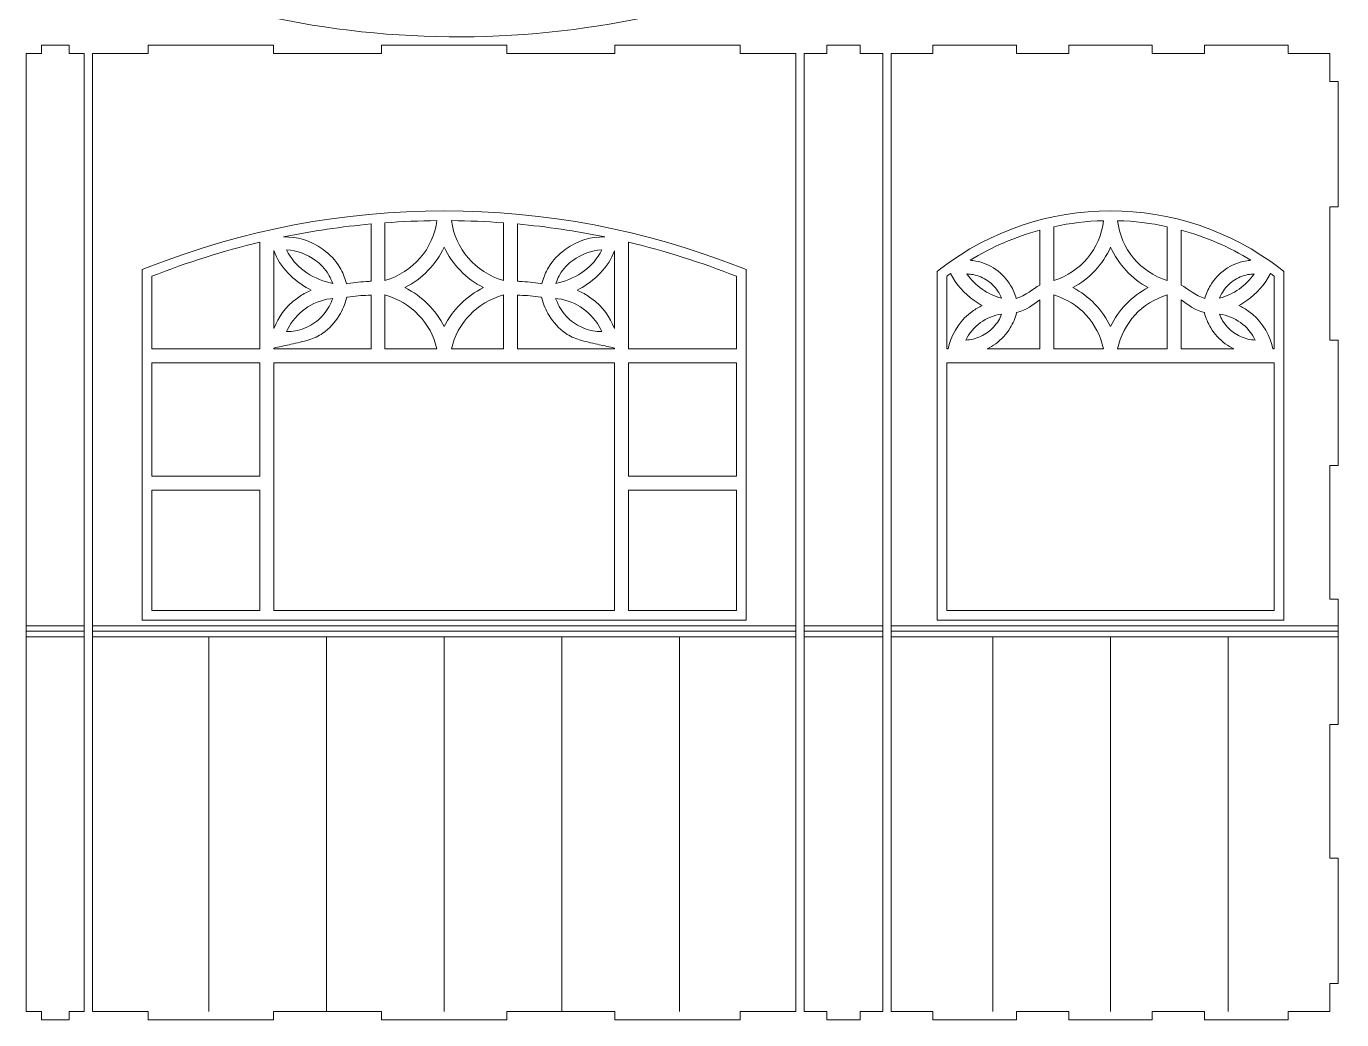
# Model space of a CAD drawing. Header units: millimetres. Extents: x -1649 to 1065, y -1734 to 2335.
# Drawn here: x -1065.1 to -592.6, y -884 to -527.3 of the extents above; entities that cross this region are included whole.
import ezdxf

# ---------------------------------------------------------------- set-up
doc = ezdxf.new("R2010")
doc.units = ezdxf.units.MM
doc.header["$MEASUREMENT"] = 0
doc.layers.add('Camada 1', color=7, linetype='Continuous')

msp = doc.modelspace()

# ---------------------------------------------------------------- linework, layer by layer
at = {"layer": 'Camada 1', "color": 250, "lineweight": 20}
for points, knots in [([(-355.1404, -241.0338), (-355.1404, -241.0338), (-615.1403, -241.0338), (-615.1403, -241.0338), (-615.1403, -241.0338), (-615.1403, -241.0338), (-635.1403, -261.0338), (-635.1403, -261.0338), (-635.1403, -261.0338), (-635.1403, -261.0338), (-785.1403, -261.0338), (-785.1403, -261.0338), (-785.1403, -261.0338), (-785.1403, -261.0338), (-785.1403, -226.0338), (-785.1403, -226.0338), (-785.1403, -226.0338), (-785.1403, -226.0338), (-805.1403, -206.0338), (-805.1403, -206.0338), (-805.1403, -206.0338), (-805.1403, -206.0338), (-1045.1402, -206.0338), (-1045.1402, -206.0338), (-1045.1402, -206.0338), (-1045.1402, -206.0338), (-1065.1402, -226.0338), (-1065.1402, -226.0338), (-1065.1402, -226.0338), (-1065.1402, -226.0338), (-1065.1402, -491.6908), (-1065.1402, -491.6908), (-1065.1402, -491.6908), (-978.7741, -538.5538), (-875.8428, -543.8264), (-785.1403, -506.0337), (-785.1403, -506.0337), (-785.1403, -506.0337), (-785.1403, -436.0337), (-785.1403, -436.0337), (-785.1403, -436.0337), (-785.1403, -436.0337), (-775.1403, -436.0337), (-775.1403, -436.0337), (-775.1403, -436.0337), (-767.9801, -455.8384), (-749.1783, -469.0337), (-728.119, -469.0337), (-728.119, -469.0337), (-728.119, -469.0337), (-697.1616, -469.0337), (-697.1616, -469.0337), (-697.1616, -469.0337), (-676.1023, -469.0337), (-657.3005, -455.8384), (-650.1403, -436.0337), (-650.1403, -436.0337), (-650.1403, -436.0337), (-635.1403, -436.0337), (-635.1403, -436.0337), (-635.1403, -436.0337), (-635.1403, -436.0337), (-635.1403, -452.0337), (-635.1403, -452.0337), (-635.1403, -452.0337), (-635.1403, -464.2559), (-623.8903, -470.7837), (-601.3903, -475.2837), (-601.3903, -475.2837), (-578.8903, -479.7837), (-546.2515, -482.0337), (-485.1404, -482.0337), (-485.1404, -482.0337), (-424.0293, -482.0337), (-391.3904, -479.7837), (-368.8904, -475.2837), (-368.8904, -475.2837), (-346.3904, -470.7837), (-335.1404, -464.2559), (-335.1404, -452.0337), (-335.1404, -452.0337), (-335.1404, -452.0337), (-335.1404, -261.0338), (-335.1404, -261.0338), (-335.1404, -261.0338), (-335.1404, -261.0338), (-355.1404, -241.0338), (-355.1404, -241.0338)], [0, 0, 0, 0, 0.04347826, 0.04347826, 0.04347826, 0.04347826, 0.08695652, 0.08695652, 0.08695652, 0.08695652, 0.13043478, 0.13043478, 0.13043478, 0.13043478, 0.17391304, 0.17391304, 0.17391304, 0.17391304, 0.2173913, 0.2173913, 0.2173913, 0.2173913, 0.26086957, 0.26086957, 0.26086957, 0.26086957, 0.30434783, 0.30434783, 0.30434783, 0.30434783, 0.34782609, 0.34782609, 0.34782609, 0.34782609, 0.39130435, 0.39130435, 0.39130435, 0.39130435, 0.43478261, 0.43478261, 0.43478261, 0.43478261, 0.47826087, 0.47826087, 0.47826087, 0.47826087, 0.52173913, 0.52173913, 0.52173913, 0.52173913, 0.56521739, 0.56521739, 0.56521739, 0.56521739, 0.60869565, 0.60869565, 0.60869565, 0.60869565, 0.65217391, 0.65217391, 0.65217391, 0.65217391, 0.69565217, 0.69565217, 0.69565217, 0.69565217, 0.73913043, 0.73913043, 0.73913043, 0.73913043, 0.7826087, 0.7826087, 0.7826087, 0.7826087, 0.82608696, 0.82608696, 0.82608696, 0.82608696, 0.86956522, 0.86956522, 0.86956522, 0.86956522, 0.91304348, 0.91304348, 0.91304348, 0.91304348, 1, 1, 1, 1]), ([(-1065.1402, -537.0318), (-1065.1402, -537.0318), (-1065.1402, -881.0318), (-1065.1402, -881.0318), (-1065.1402, -881.0318), (-1065.1402, -881.0318), (-1059.726, -881.0318), (-1059.726, -881.0318), (-1059.726, -881.0318), (-1059.726, -881.0318), (-1059.726, -884.0318), (-1059.726, -884.0318), (-1059.726, -884.0318), (-1059.726, -884.0318), (-1049.726, -884.0318), (-1049.726, -884.0318), (-1049.726, -884.0318), (-1049.726, -884.0318), (-1049.726, -881.0318), (-1049.726, -881.0318), (-1049.726, -881.0318), (-1049.726, -881.0318), (-1044.3118, -881.0318), (-1044.3118, -881.0318), (-1044.3118, -881.0318), (-1044.3118, -881.0318), (-1044.3118, -537.0318), (-1044.3118, -537.0318), (-1044.3118, -537.0318), (-1044.3118, -537.0318), (-1049.726, -537.0318), (-1049.726, -537.0318), (-1049.726, -537.0318), (-1049.726, -537.0318), (-1049.726, -534.0318), (-1049.726, -534.0318), (-1049.726, -534.0318), (-1049.726, -534.0318), (-1059.726, -534.0318), (-1059.726, -534.0318), (-1059.726, -534.0318), (-1059.726, -534.0318), (-1059.726, -537.0318), (-1059.726, -537.0318), (-1059.726, -537.0318), (-1059.726, -537.0318), (-1065.1402, -537.0318), (-1065.1402, -537.0318)], [0, 0, 0, 0, 0.07692308, 0.07692308, 0.07692308, 0.07692308, 0.15384615, 0.15384615, 0.15384615, 0.15384615, 0.23076923, 0.23076923, 0.23076923, 0.23076923, 0.30769231, 0.30769231, 0.30769231, 0.30769231, 0.38461538, 0.38461538, 0.38461538, 0.38461538, 0.46153846, 0.46153846, 0.46153846, 0.46153846, 0.53846154, 0.53846154, 0.53846154, 0.53846154, 0.61538462, 0.61538462, 0.61538462, 0.61538462, 0.69230769, 0.69230769, 0.69230769, 0.69230769, 0.76923077, 0.76923077, 0.76923077, 0.76923077, 0.84615385, 0.84615385, 0.84615385, 0.84615385, 1, 1, 1, 1]), ([(-1021.3118, -537.0318), (-1021.3118, -537.0318), (-1041.3118, -537.0318), (-1041.3118, -537.0318), (-1041.3118, -537.0318), (-1041.3118, -537.0318), (-1041.3118, -881.0315), (-1041.3118, -881.0315), (-1041.3118, -881.0315), (-1041.3118, -881.0315), (-1021.3118, -881.0315), (-1021.3118, -881.0315), (-1021.3118, -881.0315), (-1021.3118, -881.0315), (-1021.3118, -884.0315), (-1021.3118, -884.0315), (-1021.3118, -884.0315), (-1021.3118, -884.0315), (-976.3119, -884.0315), (-976.3119, -884.0315), (-976.3119, -884.0315), (-976.3119, -884.0315), (-976.3119, -881.0315), (-976.3119, -881.0315), (-976.3119, -881.0315), (-976.3119, -881.0315), (-937.5398, -881.0315), (-937.5398, -881.0315), (-937.5398, -881.0315), (-937.5398, -881.0315), (-937.5398, -884.0315), (-937.5398, -884.0315), (-937.5398, -884.0315), (-937.5398, -884.0315), (-892.5398, -884.0315), (-892.5398, -884.0315), (-892.5398, -884.0315), (-892.5398, -884.0315), (-892.5398, -881.0315), (-892.5398, -881.0315), (-892.5398, -881.0315), (-892.5398, -881.0315), (-853.7677, -881.0315), (-853.7677, -881.0315), (-853.7677, -881.0315), (-853.7677, -881.0315), (-853.7677, -884.0315), (-853.7677, -884.0315), (-853.7677, -884.0315), (-853.7677, -884.0315), (-808.7678, -884.0315), (-808.7678, -884.0315), (-808.7678, -884.0315), (-808.7678, -884.0315), (-808.7678, -881.0315), (-808.7678, -881.0315), (-808.7678, -881.0315), (-808.7678, -881.0315), (-788.7678, -881.0315), (-788.7678, -881.0315), (-788.7678, -881.0315), (-788.7678, -881.0315), (-788.7678, -537.0318), (-788.7678, -537.0318), (-788.7678, -537.0318), (-788.7678, -537.0318), (-808.7678, -537.0318), (-808.7678, -537.0318), (-808.7678, -537.0318), (-808.7678, -537.0318), (-808.7678, -534.0318), (-808.7678, -534.0318), (-808.7678, -534.0318), (-808.7678, -534.0318), (-853.7677, -534.0318), (-853.7677, -534.0318), (-853.7677, -534.0318), (-853.7677, -534.0318), (-853.7677, -537.0318), (-853.7677, -537.0318), (-853.7677, -537.0318), (-853.7677, -537.0318), (-892.5398, -537.0318), (-892.5398, -537.0318), (-892.5398, -537.0318), (-892.5398, -537.0318), (-892.5398, -534.0318), (-892.5398, -534.0318), (-892.5398, -534.0318), (-892.5398, -534.0318), (-937.5398, -534.0318), (-937.5398, -534.0318), (-937.5398, -534.0318), (-937.5398, -534.0318), (-937.5398, -537.0318), (-937.5398, -537.0318), (-937.5398, -537.0318), (-937.5398, -537.0318), (-976.3119, -537.0318), (-976.3119, -537.0318), (-976.3119, -537.0318), (-976.3119, -537.0318), (-976.3119, -534.0318), (-976.3119, -534.0318), (-976.3119, -534.0318), (-976.3119, -534.0318), (-1021.3118, -534.0318), (-1021.3118, -534.0318), (-1021.3118, -534.0318), (-1021.3118, -534.0318), (-1021.3118, -537.0318), (-1021.3118, -537.0318)], [0, 0, 0, 0, 0.03448276, 0.03448276, 0.03448276, 0.03448276, 0.06896552, 0.06896552, 0.06896552, 0.06896552, 0.10344828, 0.10344828, 0.10344828, 0.10344828, 0.13793103, 0.13793103, 0.13793103, 0.13793103, 0.17241379, 0.17241379, 0.17241379, 0.17241379, 0.20689655, 0.20689655, 0.20689655, 0.20689655, 0.24137931, 0.24137931, 0.24137931, 0.24137931, 0.27586207, 0.27586207, 0.27586207, 0.27586207, 0.31034483, 0.31034483, 0.31034483, 0.31034483, 0.34482759, 0.34482759, 0.34482759, 0.34482759, 0.37931034, 0.37931034, 0.37931034, 0.37931034, 0.4137931, 0.4137931, 0.4137931, 0.4137931, 0.44827586, 0.44827586, 0.44827586, 0.44827586, 0.48275862, 0.48275862, 0.48275862, 0.48275862, 0.51724138, 0.51724138, 0.51724138, 0.51724138, 0.55172414, 0.55172414, 0.55172414, 0.55172414, 0.5862069, 0.5862069, 0.5862069, 0.5862069, 0.62068966, 0.62068966, 0.62068966, 0.62068966, 0.65517241, 0.65517241, 0.65517241, 0.65517241, 0.68965517, 0.68965517, 0.68965517, 0.68965517, 0.72413793, 0.72413793, 0.72413793, 0.72413793, 0.75862069, 0.75862069, 0.75862069, 0.75862069, 0.79310345, 0.79310345, 0.79310345, 0.79310345, 0.82758621, 0.82758621, 0.82758621, 0.82758621, 0.86206897, 0.86206897, 0.86206897, 0.86206897, 0.89655172, 0.89655172, 0.89655172, 0.89655172, 0.93103448, 0.93103448, 0.93103448, 0.93103448, 1, 1, 1, 1]), ([(-785.7678, -537.0318), (-785.7678, -537.0318), (-785.7678, -881.0318), (-785.7678, -881.0318), (-785.7678, -881.0318), (-785.7678, -881.0318), (-777.6257, -881.0318), (-777.6257, -881.0318), (-777.6257, -881.0318), (-777.6257, -881.0318), (-777.6257, -884.0318), (-777.6257, -884.0318), (-777.6257, -884.0318), (-777.6257, -884.0318), (-765.6257, -884.0318), (-765.6257, -884.0318), (-765.6257, -884.0318), (-765.6257, -884.0318), (-765.6257, -881.0318), (-765.6257, -881.0318), (-765.6257, -881.0318), (-765.6257, -881.0318), (-757.4836, -881.0318), (-757.4836, -881.0318), (-757.4836, -881.0318), (-757.4836, -881.0318), (-757.4836, -537.0318), (-757.4836, -537.0318), (-757.4836, -537.0318), (-757.4836, -537.0318), (-765.6257, -537.0318), (-765.6257, -537.0318), (-765.6257, -537.0318), (-765.6257, -537.0318), (-765.6257, -534.0318), (-765.6257, -534.0318), (-765.6257, -534.0318), (-765.6257, -534.0318), (-777.6257, -534.0318), (-777.6257, -534.0318), (-777.6257, -534.0318), (-777.6257, -534.0318), (-777.6257, -537.0318), (-777.6257, -537.0318), (-777.6257, -537.0318), (-777.6257, -537.0318), (-785.7678, -537.0318), (-785.7678, -537.0318)], [0, 0, 0, 0, 0.07692308, 0.07692308, 0.07692308, 0.07692308, 0.15384615, 0.15384615, 0.15384615, 0.15384615, 0.23076923, 0.23076923, 0.23076923, 0.23076923, 0.30769231, 0.30769231, 0.30769231, 0.30769231, 0.38461538, 0.38461538, 0.38461538, 0.38461538, 0.46153846, 0.46153846, 0.46153846, 0.46153846, 0.53846154, 0.53846154, 0.53846154, 0.53846154, 0.61538462, 0.61538462, 0.61538462, 0.61538462, 0.69230769, 0.69230769, 0.69230769, 0.69230769, 0.76923077, 0.76923077, 0.76923077, 0.76923077, 0.84615385, 0.84615385, 0.84615385, 0.84615385, 1, 1, 1, 1]), ([(-611.877, -881.0318), (-611.877, -881.0318), (-596.877, -881.0318), (-596.877, -881.0318), (-596.877, -881.0318), (-596.877, -881.0318), (-596.877, -871.0318), (-596.877, -871.0318), (-596.877, -871.0318), (-596.877, -871.0318), (-593.877, -871.0318), (-593.877, -871.0318), (-593.877, -871.0318), (-593.877, -871.0318), (-593.877, -826.0318), (-593.877, -826.0318), (-593.877, -826.0318), (-593.877, -826.0318), (-596.877, -826.0318), (-596.877, -826.0318), (-596.877, -826.0318), (-596.877, -826.0318), (-596.877, -778.0318), (-596.877, -778.0318), (-596.877, -778.0318), (-596.877, -778.0318), (-593.877, -778.0318), (-593.877, -778.0318), (-593.877, -778.0318), (-593.877, -778.0318), (-593.877, -733.0318), (-593.877, -733.0318), (-593.877, -733.0318), (-593.877, -733.0318), (-596.877, -733.0318), (-596.877, -733.0318), (-596.877, -733.0318), (-596.877, -733.0318), (-596.877, -685.0318), (-596.877, -685.0318), (-596.877, -685.0318), (-596.877, -685.0318), (-593.877, -685.0318), (-593.877, -685.0318), (-593.877, -685.0318), (-593.877, -685.0318), (-593.877, -640.0318), (-593.877, -640.0318), (-593.877, -640.0318), (-593.877, -640.0318), (-596.877, -640.0318), (-596.877, -640.0318), (-596.877, -640.0318), (-596.877, -640.0318), (-596.877, -592.0318), (-596.877, -592.0318), (-596.877, -592.0318), (-596.877, -592.0318), (-593.877, -592.0318), (-593.877, -592.0318), (-593.877, -592.0318), (-593.877, -592.0318), (-593.877, -547.0318), (-593.877, -547.0318), (-593.877, -547.0318), (-593.877, -547.0318), (-596.877, -547.0318), (-596.877, -547.0318), (-596.877, -547.0318), (-596.877, -547.0318), (-596.877, -537.0318), (-596.877, -537.0318), (-596.877, -537.0318), (-596.877, -537.0318), (-611.877, -537.0318), (-611.877, -537.0318), (-611.877, -537.0318), (-611.877, -537.0318), (-611.877, -534.0318), (-611.877, -534.0318), (-611.877, -534.0318), (-611.877, -534.0318), (-641.877, -534.0318), (-641.877, -534.0318), (-641.877, -534.0318), (-641.877, -534.0318), (-641.877, -537.0318), (-641.877, -537.0318), (-641.877, -537.0318), (-641.877, -537.0318), (-660.6803, -537.0318), (-660.6803, -537.0318), (-660.6803, -537.0318), (-660.6803, -537.0318), (-660.6803, -534.0318), (-660.6803, -534.0318), (-660.6803, -534.0318), (-660.6803, -534.0318), (-690.6803, -534.0318), (-690.6803, -534.0318), (-690.6803, -534.0318), (-690.6803, -534.0318), (-690.6803, -537.0318), (-690.6803, -537.0318), (-690.6803, -537.0318), (-690.6803, -537.0318), (-709.4836, -537.0318), (-709.4836, -537.0318), (-709.4836, -537.0318), (-709.4836, -537.0318), (-709.4836, -534.0318), (-709.4836, -534.0318), (-709.4836, -534.0318), (-709.4836, -534.0318), (-739.4836, -534.0318), (-739.4836, -534.0318), (-739.4836, -534.0318), (-739.4836, -534.0318), (-739.4836, -537.0318), (-739.4836, -537.0318), (-739.4836, -537.0318), (-739.4836, -537.0318), (-754.4836, -537.0318), (-754.4836, -537.0318), (-754.4836, -537.0318), (-754.4836, -537.0318), (-754.4836, -881.0318), (-754.4836, -881.0318), (-754.4836, -881.0318), (-754.4836, -881.0318), (-739.4836, -881.0318), (-739.4836, -881.0318), (-739.4836, -881.0318), (-739.4836, -881.0318), (-739.4836, -884.0318), (-739.4836, -884.0318), (-739.4836, -884.0318), (-739.4836, -884.0318), (-709.4836, -884.0318), (-709.4836, -884.0318), (-709.4836, -884.0318), (-709.4836, -884.0318), (-709.4836, -881.0318), (-709.4836, -881.0318), (-709.4836, -881.0318), (-709.4836, -881.0318), (-690.6803, -881.0318), (-690.6803, -881.0318), (-690.6803, -881.0318), (-690.6803, -881.0318), (-690.6803, -884.0318), (-690.6803, -884.0318), (-690.6803, -884.0318), (-690.6803, -884.0318), (-660.6803, -884.0318), (-660.6803, -884.0318), (-660.6803, -884.0318), (-660.6803, -884.0318), (-660.6803, -881.0318), (-660.6803, -881.0318), (-660.6803, -881.0318), (-660.6803, -881.0318), (-641.877, -881.0318), (-641.877, -881.0318), (-641.877, -881.0318), (-641.877, -881.0318), (-641.877, -884.0318), (-641.877, -884.0318), (-641.877, -884.0318), (-641.877, -884.0318), (-611.877, -884.0318), (-611.877, -884.0318), (-611.877, -884.0318), (-611.877, -884.0318), (-611.877, -881.0318), (-611.877, -881.0318)], [0, 0, 0, 0, 0.02222222, 0.02222222, 0.02222222, 0.02222222, 0.04444444, 0.04444444, 0.04444444, 0.04444444, 0.06666667, 0.06666667, 0.06666667, 0.06666667, 0.08888889, 0.08888889, 0.08888889, 0.08888889, 0.11111111, 0.11111111, 0.11111111, 0.11111111, 0.13333333, 0.13333333, 0.13333333, 0.13333333, 0.15555556, 0.15555556, 0.15555556, 0.15555556, 0.17777778, 0.17777778, 0.17777778, 0.17777778, 0.2, 0.2, 0.2, 0.2, 0.22222222, 0.22222222, 0.22222222, 0.22222222, 0.24444444, 0.24444444, 0.24444444, 0.24444444, 0.26666667, 0.26666667, 0.26666667, 0.26666667, 0.28888889, 0.28888889, 0.28888889, 0.28888889, 0.31111111, 0.31111111, 0.31111111, 0.31111111, 0.33333333, 0.33333333, 0.33333333, 0.33333333, 0.35555556, 0.35555556, 0.35555556, 0.35555556, 0.37777778, 0.37777778, 0.37777778, 0.37777778, 0.4, 0.4, 0.4, 0.4, 0.42222222, 0.42222222, 0.42222222, 0.42222222, 0.44444444, 0.44444444, 0.44444444, 0.44444444, 0.46666667, 0.46666667, 0.46666667, 0.46666667, 0.48888889, 0.48888889, 0.48888889, 0.48888889, 0.51111111, 0.51111111, 0.51111111, 0.51111111, 0.53333333, 0.53333333, 0.53333333, 0.53333333, 0.55555556, 0.55555556, 0.55555556, 0.55555556, 0.57777778, 0.57777778, 0.57777778, 0.57777778, 0.6, 0.6, 0.6, 0.6, 0.62222222, 0.62222222, 0.62222222, 0.62222222, 0.64444444, 0.64444444, 0.64444444, 0.64444444, 0.66666667, 0.66666667, 0.66666667, 0.66666667, 0.68888889, 0.68888889, 0.68888889, 0.68888889, 0.71111111, 0.71111111, 0.71111111, 0.71111111, 0.73333333, 0.73333333, 0.73333333, 0.73333333, 0.75555556, 0.75555556, 0.75555556, 0.75555556, 0.77777778, 0.77777778, 0.77777778, 0.77777778, 0.8, 0.8, 0.8, 0.8, 0.82222222, 0.82222222, 0.82222222, 0.82222222, 0.84444444, 0.84444444, 0.84444444, 0.84444444, 0.86666667, 0.86666667, 0.86666667, 0.86666667, 0.88888889, 0.88888889, 0.88888889, 0.88888889, 0.91111111, 0.91111111, 0.91111111, 0.91111111, 0.93333333, 0.93333333, 0.93333333, 0.93333333, 0.95555556, 0.95555556, 0.95555556, 0.95555556, 1, 1, 1, 1]), ([(-941.3218, -618.8362), (-941.5638, -618.8364), (-941.8262, -618.8437), (-942.1148, -618.8615), (-942.1148, -618.8615), (-944.6481, -619.0174), (-947.1671, -619.1486), (-949.6622, -619.6534), (-949.6622, -619.6534), (-949.6622, -619.6534), (-950.1236, -619.7467), (-950.1236, -619.7467), (-950.1236, -619.7467), (-950.1236, -619.7467), (-950.2445, -619.2918), (-950.2445, -619.2918), (-950.2445, -619.2918), (-950.7482, -617.3972), (-951.5149, -615.5785), (-952.5175, -613.8941), (-952.5175, -613.8941), (-954.0411, -611.3347), (-956.0909, -609.1247), (-958.5271, -607.4111), (-958.5271, -607.4111), (-963.4814, -603.926), (-967.6815, -602.7763), (-972.7419, -602.9211), (-972.7419, -602.9211), (-962.3643, -600.7805), (-951.8748, -599.2187), (-941.3218, -598.2435), (-941.3218, -598.2435), (-941.3218, -598.2435), (-941.3218, -618.8362), (-941.3218, -618.8362)], [0, 0, 0, 0, 0.1, 0.1, 0.1, 0.1, 0.2, 0.2, 0.2, 0.2, 0.3, 0.3, 0.3, 0.3, 0.4, 0.4, 0.4, 0.4, 0.5, 0.5, 0.5, 0.5, 0.6, 0.6, 0.6, 0.6, 0.7, 0.7, 0.7, 0.7, 0.8, 0.8, 0.8, 0.8, 1, 1, 1, 1]), ([(-917.6668, -597.0438), (-918.894, -607.0995), (-926.2174, -615.5862), (-936.3218, -618.5501), (-936.3218, -618.5501), (-936.3218, -618.5501), (-936.3218, -597.8257), (-936.3218, -597.8257), (-936.3218, -597.8257), (-930.1136, -597.3618), (-923.8919, -597.1011), (-917.6668, -597.0438)], [0, 0, 0, 0, 0.25, 0.25, 0.25, 0.25, 0.5, 0.5, 0.5, 0.5, 1, 1, 1, 1]), ([(-912.4066, -597.0439), (-906.1836, -597.1012), (-899.9639, -597.3619), (-893.7578, -597.8257), (-893.7578, -597.8257), (-893.7578, -597.8257), (-893.7578, -618.5501), (-893.7578, -618.5501), (-893.7578, -618.5501), (-903.8633, -615.5859), (-911.1806, -607.1011), (-912.4066, -597.0439)], [0, 0, 0, 0, 0.25, 0.25, 0.25, 0.25, 0.5, 0.5, 0.5, 0.5, 1, 1, 1, 1]), ([(-888.7578, -618.8362), (-888.5157, -618.8364), (-888.2532, -618.8437), (-887.9644, -618.8615), (-887.9644, -618.8615), (-885.4311, -619.0174), (-882.9121, -619.1486), (-880.417, -619.6534), (-880.417, -619.6534), (-880.417, -619.6534), (-879.9556, -619.7467), (-879.9556, -619.7467), (-879.9556, -619.7467), (-879.9556, -619.7467), (-879.8347, -619.2918), (-879.8347, -619.2918), (-879.8347, -619.2918), (-879.331, -617.3972), (-878.5643, -615.5785), (-877.5617, -613.8941), (-877.5617, -613.8941), (-876.0381, -611.3347), (-873.9883, -609.1247), (-871.5521, -607.4111), (-871.5521, -607.4111), (-866.5979, -603.9261), (-862.3981, -602.7763), (-857.3378, -602.921), (-857.3378, -602.921), (-867.7153, -600.7804), (-878.2048, -599.2186), (-888.7578, -598.2435), (-888.7578, -598.2435), (-888.7578, -598.2435), (-888.7578, -618.8362), (-888.7578, -618.8362)], [0, 0, 0, 0, 0.1, 0.1, 0.1, 0.1, 0.2, 0.2, 0.2, 0.2, 0.3, 0.3, 0.3, 0.3, 0.4, 0.4, 0.4, 0.4, 0.5, 0.5, 0.5, 0.5, 0.6, 0.6, 0.6, 0.6, 0.7, 0.7, 0.7, 0.7, 0.8, 0.8, 0.8, 0.8, 1, 1, 1, 1]), ([(-678.1987, -597.0723), (-679.3582, -607.149), (-686.3772, -615.5816), (-696.0763, -618.5502), (-696.0763, -618.5502), (-696.0763, -618.5502), (-696.0763, -599.22), (-696.0763, -599.22), (-696.0763, -599.22), (-690.1971, -597.9483), (-684.2118, -597.2293), (-678.1987, -597.0723)], [0, 0, 0, 0, 0.25, 0.25, 0.25, 0.25, 0.5, 0.5, 0.5, 0.5, 1, 1, 1, 1]), ([(-655.2843, -618.5502), (-664.9834, -615.5816), (-672.0024, -607.149), (-673.1619, -597.0723), (-673.1619, -597.0723), (-667.1488, -597.2293), (-661.1635, -597.9483), (-655.2843, -599.22), (-655.2843, -599.22), (-655.2843, -599.22), (-655.2843, -618.5502), (-655.2843, -618.5502)], [0, 0, 0, 0, 0.25, 0.25, 0.25, 0.25, 0.5, 0.5, 0.5, 0.5, 1, 1, 1, 1]), ([(-701.0763, -620.1627), (-703.5495, -621.6792), (-706.1176, -623.8804), (-709.551, -625.0445), (-709.551, -625.0445), (-710.0035, -623.3673), (-710.6869, -621.7669), (-711.5751, -620.2869), (-711.5751, -620.2869), (-712.913, -618.0579), (-714.7185, -616.1065), (-716.9015, -614.5829), (-716.9015, -614.5829), (-719.0879, -613.0569), (-721.5441, -612.0337), (-724.0985, -611.5465), (-724.0985, -611.5465), (-724.7658, -611.4192), (-725.4397, -611.3282), (-726.1173, -611.2742), (-726.1173, -611.2742), (-718.34, -606.5044), (-709.9109, -602.8526), (-701.0763, -600.442), (-701.0763, -600.442), (-701.0763, -600.442), (-701.0763, -620.1627), (-701.0763, -620.1627)], [0, 0, 0, 0, 0.125, 0.125, 0.125, 0.125, 0.25, 0.25, 0.25, 0.25, 0.375, 0.375, 0.375, 0.375, 0.5, 0.5, 0.5, 0.5, 0.625, 0.625, 0.625, 0.625, 0.75, 0.75, 0.75, 0.75, 1, 1, 1, 1]), ([(-650.2843, -620.1625), (-647.8109, -621.6791), (-645.2427, -623.8804), (-641.8092, -625.0445), (-641.8092, -625.0445), (-641.3567, -623.3673), (-640.6733, -621.7669), (-639.7851, -620.2869), (-639.7851, -620.2869), (-638.4472, -618.0579), (-636.6417, -616.1065), (-634.4587, -614.5829), (-634.4587, -614.5829), (-632.2723, -613.0569), (-629.8161, -612.0337), (-627.2617, -611.5465), (-627.2617, -611.5465), (-626.5945, -611.4192), (-625.9206, -611.3283), (-625.2432, -611.2742), (-625.2432, -611.2742), (-633.0204, -606.5045), (-641.4497, -602.8527), (-650.2843, -600.442), (-650.2843, -600.442), (-650.2843, -600.442), (-650.2843, -620.1625), (-650.2843, -620.1625)], [0, 0, 0, 0, 0.125, 0.125, 0.125, 0.125, 0.25, 0.25, 0.25, 0.25, 0.375, 0.375, 0.375, 0.375, 0.5, 0.5, 0.5, 0.5, 0.625, 0.625, 0.625, 0.625, 0.75, 0.75, 0.75, 0.75, 1, 1, 1, 1]), ([(-981.2191, -604.8043), (-981.2191, -604.8043), (-981.2191, -643.0876), (-981.2191, -643.0876), (-981.2191, -643.0876), (-981.2191, -643.0876), (-1020.0397, -643.0876), (-1020.0397, -643.0876), (-1020.0397, -643.0876), (-1020.0397, -643.0876), (-1020.0397, -617.0317), (-1020.0397, -617.0317), (-1020.0397, -617.0317), (-1007.4067, -612.038), (-994.4335, -607.9518), (-981.2191, -604.8043)], [0, 0, 0, 0, 0.2, 0.2, 0.2, 0.2, 0.4, 0.4, 0.4, 0.4, 0.6, 0.6, 0.6, 0.6, 1, 1, 1, 1]), ([(-976.2191, -607.83), (-974.1971, -613.7555), (-968.8541, -618.8171), (-963.669, -621.5469), (-963.669, -621.5469), (-963.669, -621.5469), (-962.7752, -622.0174), (-962.7752, -622.0174), (-962.7752, -622.0174), (-962.7752, -622.0174), (-963.6913, -622.4428), (-963.6913, -622.4428), (-963.6913, -622.4428), (-965.1254, -623.1086), (-966.4953, -623.91), (-967.7784, -624.8339), (-967.7784, -624.8339), (-972.3517, -628.1266), (-974.4886, -631.7003), (-976.2191, -635.7703), (-976.2191, -635.7703), (-976.2191, -635.7703), (-976.2191, -607.83), (-976.2191, -607.83)], [0, 0, 0, 0, 0.14285714, 0.14285714, 0.14285714, 0.14285714, 0.28571429, 0.28571429, 0.28571429, 0.28571429, 0.42857143, 0.42857143, 0.42857143, 0.42857143, 0.57142857, 0.57142857, 0.57142857, 0.57142857, 0.71428571, 0.71428571, 0.71428571, 0.71428571, 1, 1, 1, 1]), ([(-956.6286, -616.3311), (-956.1696, -617.1023), (-955.7751, -617.9113), (-955.4492, -618.7475), (-955.4492, -618.7475), (-955.4492, -618.7475), (-955.0931, -619.6614), (-955.0931, -619.6614), (-955.0931, -619.6614), (-955.0931, -619.6614), (-956.0419, -619.4127), (-956.0419, -619.4127), (-956.0419, -619.4127), (-963.2161, -617.5317), (-968.4841, -613.7861), (-971.6525, -607.5782), (-971.6525, -607.5782), (-967.8666, -607.6796), (-964.4639, -609.071), (-961.2755, -611.3139), (-961.2755, -611.3139), (-959.3908, -612.6396), (-957.807, -614.3512), (-956.6286, -616.3311)], [0, 0, 0, 0, 0.14285714, 0.14285714, 0.14285714, 0.14285714, 0.28571429, 0.28571429, 0.28571429, 0.28571429, 0.42857143, 0.42857143, 0.42857143, 0.42857143, 0.57142857, 0.57142857, 0.57142857, 0.57142857, 0.71428571, 0.71428571, 0.71428571, 0.71428571, 1, 1, 1, 1]), ([(-915.0398, -606.5906), (-917.936, -612.8099), (-922.9201, -617.9217), (-929.1984, -621.1122), (-929.1984, -621.1122), (-923.0115, -624.1643), (-918.0383, -629.075), (-915.0398, -635.0929), (-915.0398, -635.0929), (-912.0413, -629.075), (-907.0681, -624.1643), (-900.8812, -621.1122), (-900.8812, -621.1122), (-907.1595, -617.9217), (-912.1436, -612.8099), (-915.0398, -606.5906)], [0, 0, 0, 0, 0.2, 0.2, 0.2, 0.2, 0.4, 0.4, 0.4, 0.4, 0.6, 0.6, 0.6, 0.6, 1, 1, 1, 1]), ([(-873.4506, -616.3311), (-873.9096, -617.1023), (-874.3041, -617.9113), (-874.63, -618.7475), (-874.63, -618.7475), (-874.63, -618.7475), (-874.9861, -619.6614), (-874.9861, -619.6614), (-874.9861, -619.6614), (-874.9861, -619.6614), (-874.0373, -619.4127), (-874.0373, -619.4127), (-874.0373, -619.4127), (-866.8631, -617.5317), (-861.5951, -613.7861), (-858.4267, -607.5782), (-858.4267, -607.5782), (-862.2126, -607.6796), (-865.6153, -609.071), (-868.8037, -611.3139), (-868.8037, -611.3139), (-870.6884, -612.6396), (-872.2722, -614.3512), (-873.4506, -616.3311)], [0, 0, 0, 0, 0.14285714, 0.14285714, 0.14285714, 0.14285714, 0.28571429, 0.28571429, 0.28571429, 0.28571429, 0.42857143, 0.42857143, 0.42857143, 0.42857143, 0.57142857, 0.57142857, 0.57142857, 0.57142857, 0.71428571, 0.71428571, 0.71428571, 0.71428571, 1, 1, 1, 1]), ([(-853.8605, -607.8312), (-855.8828, -613.7562), (-861.2254, -618.8173), (-866.4102, -621.5469), (-866.4102, -621.5469), (-866.4102, -621.5469), (-867.304, -622.0174), (-867.304, -622.0174), (-867.304, -622.0174), (-867.304, -622.0174), (-866.3879, -622.4428), (-866.3879, -622.4428), (-866.3879, -622.4428), (-864.9538, -623.1086), (-863.5839, -623.91), (-862.3008, -624.8339), (-862.3008, -624.8339), (-857.7279, -628.1263), (-855.5909, -631.6998), (-853.8605, -635.7694), (-853.8605, -635.7694), (-853.8605, -635.7694), (-853.8605, -607.8312), (-853.8605, -607.8312)], [0, 0, 0, 0, 0.14285714, 0.14285714, 0.14285714, 0.14285714, 0.28571429, 0.28571429, 0.28571429, 0.28571429, 0.42857143, 0.42857143, 0.42857143, 0.42857143, 0.57142857, 0.57142857, 0.57142857, 0.57142857, 0.71428571, 0.71428571, 0.71428571, 0.71428571, 1, 1, 1, 1]), ([(-810.0399, -643.0876), (-810.0399, -643.0876), (-848.8606, -643.0876), (-848.8606, -643.0876), (-848.8606, -643.0876), (-848.8606, -643.0876), (-848.8606, -604.8043), (-848.8606, -604.8043), (-848.8606, -604.8043), (-835.6461, -607.9518), (-822.6729, -612.038), (-810.0399, -617.0317), (-810.0399, -617.0317), (-810.0399, -617.0317), (-810.0399, -643.0876), (-810.0399, -643.0876)], [0, 0, 0, 0, 0.2, 0.2, 0.2, 0.2, 0.4, 0.4, 0.4, 0.4, 0.6, 0.6, 0.6, 0.6, 1, 1, 1, 1]), ([(-675.6803, -635.093), (-678.554, -629.0751), (-683.3201, -624.1644), (-689.2495, -621.1123), (-689.2495, -621.1123), (-683.2325, -617.9218), (-678.4559, -612.81), (-675.6803, -606.5907), (-675.6803, -606.5907), (-672.9047, -612.81), (-668.1281, -617.9218), (-662.1111, -621.1123), (-662.1111, -621.1123), (-668.0405, -624.1644), (-672.8066, -629.0751), (-675.6803, -635.093)], [0, 0, 0, 0, 0.2, 0.2, 0.2, 0.2, 0.4, 0.4, 0.4, 0.4, 0.6, 0.6, 0.6, 0.6, 1, 1, 1, 1]), ([(-733.1623, -616.0342), (-731.141, -619.9701), (-728.2108, -623.2785), (-724.6891, -625.7366), (-724.6891, -625.7366), (-723.745, -626.3955), (-722.7591, -626.9936), (-721.7376, -627.5266), (-721.7376, -627.5266), (-723.0001, -628.1184), (-724.2013, -628.8276), (-725.3252, -629.6431), (-725.3252, -629.6431), (-729.2489, -632.4901), (-732.2364, -636.6335), (-733.6097, -641.5814), (-733.6097, -641.5814), (-733.6097, -641.5814), (-734.0278, -643.0877), (-734.0278, -643.0877), (-734.0278, -643.0877), (-734.0278, -643.0877), (-734.4836, -643.0877), (-734.4836, -643.0877), (-734.4836, -643.0877), (-734.4836, -643.0877), (-734.4836, -617.0318), (-734.4836, -617.0318), (-734.4836, -617.0318), (-734.0459, -616.6953), (-733.6054, -616.3629), (-733.1623, -616.0342)], [0, 0, 0, 0, 0.11111111, 0.11111111, 0.11111111, 0.11111111, 0.22222222, 0.22222222, 0.22222222, 0.22222222, 0.33333333, 0.33333333, 0.33333333, 0.33333333, 0.44444444, 0.44444444, 0.44444444, 0.44444444, 0.55555556, 0.55555556, 0.55555556, 0.55555556, 0.66666667, 0.66666667, 0.66666667, 0.66666667, 0.77777778, 0.77777778, 0.77777778, 0.77777778, 1, 1, 1, 1]), ([(-715.8525, -622.8455), (-715.4674, -623.4872), (-715.135, -624.1616), (-714.8591, -624.8619), (-714.8591, -624.8619), (-717.3813, -624.2105), (-719.7415, -623.1176), (-721.8375, -621.6546), (-721.8375, -621.6546), (-723.9398, -620.1873), (-725.7825, -618.3487), (-727.2635, -616.2106), (-727.2635, -616.2106), (-726.5073, -616.2281), (-725.7557, -616.3079), (-725.0165, -616.4489), (-725.0165, -616.4489), (-723.1424, -616.8064), (-721.3459, -617.5532), (-719.7531, -618.6649), (-719.7531, -618.6649), (-718.1569, -619.7789), (-716.8346, -621.2092), (-715.8525, -622.8455)], [0, 0, 0, 0, 0.14285714, 0.14285714, 0.14285714, 0.14285714, 0.28571429, 0.28571429, 0.28571429, 0.28571429, 0.42857143, 0.42857143, 0.42857143, 0.42857143, 0.57142857, 0.57142857, 0.57142857, 0.57142857, 0.71428571, 0.71428571, 0.71428571, 0.71428571, 1, 1, 1, 1]), ([(-635.5077, -622.8455), (-635.8928, -623.4872), (-636.2252, -624.1616), (-636.5011, -624.8619), (-636.5011, -624.8619), (-633.9789, -624.2105), (-631.6187, -623.1176), (-629.5227, -621.6546), (-629.5227, -621.6546), (-627.4204, -620.1873), (-625.5777, -618.3487), (-624.0967, -616.2106), (-624.0967, -616.2106), (-624.8529, -616.2281), (-625.6045, -616.3079), (-626.3437, -616.4489), (-626.3437, -616.4489), (-628.2178, -616.8064), (-630.0143, -617.5532), (-631.6071, -618.6649), (-631.6071, -618.6649), (-633.2033, -619.7789), (-634.5256, -621.2092), (-635.5077, -622.8455)], [0, 0, 0, 0, 0.14285714, 0.14285714, 0.14285714, 0.14285714, 0.28571429, 0.28571429, 0.28571429, 0.28571429, 0.42857143, 0.42857143, 0.42857143, 0.42857143, 0.57142857, 0.57142857, 0.57142857, 0.57142857, 0.71428571, 0.71428571, 0.71428571, 0.71428571, 1, 1, 1, 1]), ([(-618.198, -616.0344), (-620.2193, -619.9702), (-623.1494, -623.2786), (-626.6711, -625.7366), (-626.6711, -625.7366), (-627.6152, -626.3955), (-628.6011, -626.9936), (-629.6226, -627.5266), (-629.6226, -627.5266), (-628.3601, -628.1184), (-627.1589, -628.8276), (-626.035, -629.6431), (-626.035, -629.6431), (-622.1113, -632.4901), (-619.1238, -636.6335), (-617.7505, -641.5814), (-617.7505, -641.5814), (-617.7505, -641.5814), (-617.3324, -643.0877), (-617.3324, -643.0877), (-617.3324, -643.0877), (-617.3324, -643.0877), (-616.877, -643.0877), (-616.877, -643.0877), (-616.877, -643.0877), (-616.877, -643.0877), (-616.877, -617.0318), (-616.877, -617.0318), (-616.877, -617.0318), (-617.3146, -616.6954), (-617.755, -616.363), (-618.198, -616.0344)], [0, 0, 0, 0, 0.11111111, 0.11111111, 0.11111111, 0.11111111, 0.22222222, 0.22222222, 0.22222222, 0.22222222, 0.33333333, 0.33333333, 0.33333333, 0.33333333, 0.44444444, 0.44444444, 0.44444444, 0.44444444, 0.55555556, 0.55555556, 0.55555556, 0.55555556, 0.66666667, 0.66666667, 0.66666667, 0.66666667, 0.77777778, 0.77777778, 0.77777778, 0.77777778, 1, 1, 1, 1]), ([(-976.2191, -642.8202), (-975.9996, -642.768), (-975.7804, -642.7168), (-975.5618, -642.6662), (-975.5618, -642.6662), (-973.7336, -642.2431), (-971.8945, -641.8664), (-970.0618, -641.4632), (-970.0618, -641.4632), (-967.9074, -640.9892), (-965.7328, -640.484), (-963.6324, -639.8068), (-963.6324, -639.8068), (-961.95, -639.2643), (-960.0992, -638.5469), (-958.657, -637.5086), (-958.657, -637.5086), (-956.2714, -635.791), (-954.2501, -633.6123), (-952.7125, -631.1072), (-952.7125, -631.1072), (-951.5318, -629.1836), (-950.6467, -627.0877), (-950.0958, -624.8984), (-950.0958, -624.8984), (-950.0958, -624.8984), (-950.0182, -624.59), (-950.0182, -624.59), (-950.0182, -624.59), (-950.0182, -624.59), (-949.706, -624.5295), (-949.706, -624.5295), (-949.706, -624.5295), (-947.2207, -624.0481), (-944.7194, -623.9519), (-942.1984, -623.845), (-942.1984, -623.845), (-941.8772, -623.8314), (-941.5876, -623.8319), (-941.3218, -623.8418), (-941.3218, -623.8418), (-941.3218, -623.8418), (-941.3218, -643.0876), (-941.3218, -643.0876), (-941.3218, -643.0876), (-941.3218, -643.0876), (-976.2191, -643.0876), (-976.2191, -643.0876), (-976.2191, -643.0876), (-976.2191, -643.0876), (-976.2191, -642.8202), (-976.2191, -642.8202)], [0, 0, 0, 0, 0.07142857, 0.07142857, 0.07142857, 0.07142857, 0.14285714, 0.14285714, 0.14285714, 0.14285714, 0.21428571, 0.21428571, 0.21428571, 0.21428571, 0.28571429, 0.28571429, 0.28571429, 0.28571429, 0.35714286, 0.35714286, 0.35714286, 0.35714286, 0.42857143, 0.42857143, 0.42857143, 0.42857143, 0.5, 0.5, 0.5, 0.5, 0.57142857, 0.57142857, 0.57142857, 0.57142857, 0.64285714, 0.64285714, 0.64285714, 0.64285714, 0.71428571, 0.71428571, 0.71428571, 0.71428571, 0.78571429, 0.78571429, 0.78571429, 0.78571429, 0.85714286, 0.85714286, 0.85714286, 0.85714286, 1, 1, 1, 1]), ([(-955.3864, -625.7665), (-955.7654, -626.7513), (-956.234, -627.701), (-956.786, -628.6003), (-956.786, -628.6003), (-957.9923, -630.5659), (-959.5809, -632.2725), (-961.4523, -633.62), (-961.4523, -633.62), (-963.3219, -634.9661), (-965.4423, -635.9297), (-967.6867, -636.4498), (-967.6867, -636.4498), (-968.7178, -636.6887), (-969.7699, -636.834), (-970.8272, -636.8831), (-970.8272, -636.8831), (-970.8272, -636.8831), (-971.6752, -636.9224), (-971.6752, -636.9224), (-971.6752, -636.9224), (-971.6752, -636.9224), (-971.2985, -636.1617), (-971.2985, -636.1617), (-971.2985, -636.1617), (-969.8335, -633.2038), (-967.6613, -630.6508), (-964.9832, -628.7225), (-964.9832, -628.7225), (-962.3038, -626.7934), (-959.1926, -625.5431), (-955.9214, -625.0916), (-955.9214, -625.0916), (-955.9214, -625.0916), (-955.082, -624.9757), (-955.082, -624.9757), (-955.082, -624.9757), (-955.082, -624.9757), (-955.3864, -625.7665), (-955.3864, -625.7665)], [0, 0, 0, 0, 0.09090909, 0.09090909, 0.09090909, 0.09090909, 0.18181818, 0.18181818, 0.18181818, 0.18181818, 0.27272727, 0.27272727, 0.27272727, 0.27272727, 0.36363636, 0.36363636, 0.36363636, 0.36363636, 0.45454545, 0.45454545, 0.45454545, 0.45454545, 0.54545455, 0.54545455, 0.54545455, 0.54545455, 0.63636364, 0.63636364, 0.63636364, 0.63636364, 0.72727273, 0.72727273, 0.72727273, 0.72727273, 0.81818182, 0.81818182, 0.81818182, 0.81818182, 1, 1, 1, 1]), ([(-936.3218, -623.7479), (-926.8558, -626.3915), (-919.6898, -633.8331), (-917.6983, -643.0876), (-917.6983, -643.0876), (-917.6983, -643.0876), (-936.3218, -643.0876), (-936.3218, -643.0876), (-936.3218, -643.0876), (-936.3218, -643.0876), (-936.3218, -623.7479), (-936.3218, -623.7479)], [0, 0, 0, 0, 0.25, 0.25, 0.25, 0.25, 0.5, 0.5, 0.5, 0.5, 1, 1, 1, 1]), ([(-912.3813, -643.0876), (-910.3898, -633.8331), (-903.2238, -626.3915), (-893.7578, -623.7479), (-893.7578, -623.7479), (-893.7578, -623.7479), (-893.7578, -643.0876), (-893.7578, -643.0876), (-893.7578, -643.0876), (-893.7578, -643.0876), (-912.3813, -643.0876), (-912.3813, -643.0876)], [0, 0, 0, 0, 0.25, 0.25, 0.25, 0.25, 0.5, 0.5, 0.5, 0.5, 1, 1, 1, 1]), ([(-853.8605, -642.8201), (-854.0798, -642.7679), (-854.2989, -642.7168), (-854.5174, -642.6662), (-854.5174, -642.6662), (-856.3456, -642.2431), (-858.1847, -641.8664), (-860.0174, -641.4632), (-860.0174, -641.4632), (-862.1718, -640.9892), (-864.3464, -640.484), (-866.4468, -639.8068), (-866.4468, -639.8068), (-868.1292, -639.2643), (-869.98, -638.5469), (-871.4222, -637.5086), (-871.4222, -637.5086), (-873.8078, -635.791), (-875.8291, -633.6123), (-877.3667, -631.1072), (-877.3667, -631.1072), (-878.5474, -629.1836), (-879.4325, -627.0877), (-879.9834, -624.8984), (-879.9834, -624.8984), (-879.9834, -624.8984), (-880.061, -624.59), (-880.061, -624.59), (-880.061, -624.59), (-880.061, -624.59), (-880.3732, -624.5295), (-880.3732, -624.5295), (-880.3732, -624.5295), (-882.8585, -624.0481), (-885.3598, -623.9519), (-887.8808, -623.845), (-887.8808, -623.845), (-888.2022, -623.8314), (-888.4919, -623.8319), (-888.7578, -623.8418), (-888.7578, -623.8418), (-888.7578, -623.8418), (-888.7578, -643.0876), (-888.7578, -643.0876), (-888.7578, -643.0876), (-888.7578, -643.0876), (-853.8605, -643.0876), (-853.8605, -643.0876), (-853.8605, -643.0876), (-853.8605, -643.0876), (-853.8605, -642.8201), (-853.8605, -642.8201)], [0, 0, 0, 0, 0.07142857, 0.07142857, 0.07142857, 0.07142857, 0.14285714, 0.14285714, 0.14285714, 0.14285714, 0.21428571, 0.21428571, 0.21428571, 0.21428571, 0.28571429, 0.28571429, 0.28571429, 0.28571429, 0.35714286, 0.35714286, 0.35714286, 0.35714286, 0.42857143, 0.42857143, 0.42857143, 0.42857143, 0.5, 0.5, 0.5, 0.5, 0.57142857, 0.57142857, 0.57142857, 0.57142857, 0.64285714, 0.64285714, 0.64285714, 0.64285714, 0.71428571, 0.71428571, 0.71428571, 0.71428571, 0.78571429, 0.78571429, 0.78571429, 0.78571429, 0.85714286, 0.85714286, 0.85714286, 0.85714286, 1, 1, 1, 1]), ([(-874.6928, -625.7665), (-874.3138, -626.7513), (-873.8452, -627.701), (-873.2932, -628.6003), (-873.2932, -628.6003), (-872.0869, -630.5659), (-870.4983, -632.2725), (-868.6269, -633.62), (-868.6269, -633.62), (-866.7573, -634.9661), (-864.6369, -635.9297), (-862.3925, -636.4498), (-862.3925, -636.4498), (-861.3614, -636.6887), (-860.3093, -636.834), (-859.252, -636.8831), (-859.252, -636.8831), (-859.252, -636.8831), (-858.404, -636.9224), (-858.404, -636.9224), (-858.404, -636.9224), (-858.404, -636.9224), (-858.7807, -636.1617), (-858.7807, -636.1617), (-858.7807, -636.1617), (-860.2457, -633.2038), (-862.4179, -630.6508), (-865.096, -628.7225), (-865.096, -628.7225), (-867.7754, -626.7934), (-870.8866, -625.5431), (-874.1578, -625.0916), (-874.1578, -625.0916), (-874.1578, -625.0916), (-874.9972, -624.9757), (-874.9972, -624.9757), (-874.9972, -624.9757), (-874.9972, -624.9757), (-874.6928, -625.7665), (-874.6928, -625.7665)], [0, 0, 0, 0, 0.09090909, 0.09090909, 0.09090909, 0.09090909, 0.18181818, 0.18181818, 0.18181818, 0.18181818, 0.27272727, 0.27272727, 0.27272727, 0.27272727, 0.36363636, 0.36363636, 0.36363636, 0.36363636, 0.45454545, 0.45454545, 0.45454545, 0.45454545, 0.54545455, 0.54545455, 0.54545455, 0.54545455, 0.63636364, 0.63636364, 0.63636364, 0.63636364, 0.72727273, 0.72727273, 0.72727273, 0.72727273, 0.81818182, 0.81818182, 0.81818182, 0.81818182, 1, 1, 1, 1]), ([(-720.0229, -643.0877), (-718.9384, -642.5737), (-717.8963, -641.958), (-716.9118, -641.2437), (-716.9118, -641.2437), (-714.7944, -639.7073), (-713.0272, -637.7755), (-711.6901, -635.5791), (-711.6901, -635.5791), (-710.658, -633.8836), (-709.8834, -632.0358), (-709.4027, -630.0955), (-709.4027, -630.0955), (-705.9144, -629.212), (-703.3108, -627.1026), (-701.0763, -625.5368), (-701.0763, -625.5368), (-701.0763, -625.5368), (-701.0763, -643.0877), (-701.0763, -643.0877), (-701.0763, -643.0877), (-701.0763, -643.0877), (-720.0229, -643.0877), (-720.0229, -643.0877)], [0, 0, 0, 0, 0.14285714, 0.14285714, 0.14285714, 0.14285714, 0.28571429, 0.28571429, 0.28571429, 0.28571429, 0.42857143, 0.42857143, 0.42857143, 0.42857143, 0.57142857, 0.57142857, 0.57142857, 0.57142857, 0.71428571, 0.71428571, 0.71428571, 0.71428571, 1, 1, 1, 1]), ([(-678.2281, -643.0877), (-678.2281, -643.0877), (-696.0763, -643.0877), (-696.0763, -643.0877), (-696.0763, -643.0877), (-696.0763, -643.0877), (-696.0763, -623.748), (-696.0763, -623.748), (-696.0763, -623.748), (-687.0044, -626.3916), (-680.1367, -633.8332), (-678.2281, -643.0877)], [0, 0, 0, 0, 0.25, 0.25, 0.25, 0.25, 0.5, 0.5, 0.5, 0.5, 1, 1, 1, 1]), ([(-655.2843, -643.0877), (-655.2843, -643.0877), (-673.1325, -643.0877), (-673.1325, -643.0877), (-673.1325, -643.0877), (-671.2239, -633.8332), (-664.3562, -626.3916), (-655.2843, -623.748), (-655.2843, -623.748), (-655.2843, -623.748), (-655.2843, -643.0877), (-655.2843, -643.0877)], [0, 0, 0, 0, 0.25, 0.25, 0.25, 0.25, 0.5, 0.5, 0.5, 0.5, 1, 1, 1, 1]), ([(-631.3373, -643.0877), (-632.4218, -642.5737), (-633.4639, -641.958), (-634.4484, -641.2437), (-634.4484, -641.2437), (-636.5658, -639.7073), (-638.333, -637.7755), (-639.6701, -635.5791), (-639.6701, -635.5791), (-640.7022, -633.8836), (-641.4768, -632.0358), (-641.9575, -630.0955), (-641.9575, -630.0955), (-645.446, -629.2119), (-648.0497, -627.1023), (-650.2843, -625.5365), (-650.2843, -625.5365), (-650.2843, -625.5365), (-650.2843, -643.0877), (-650.2843, -643.0877), (-650.2843, -643.0877), (-650.2843, -643.0877), (-631.3373, -643.0877), (-631.3373, -643.0877)], [0, 0, 0, 0, 0.14285714, 0.14285714, 0.14285714, 0.14285714, 0.28571429, 0.28571429, 0.28571429, 0.28571429, 0.42857143, 0.42857143, 0.42857143, 0.42857143, 0.57142857, 0.57142857, 0.57142857, 0.57142857, 0.71428571, 0.71428571, 0.71428571, 0.71428571, 1, 1, 1, 1]), ([(-715.9479, -632.9815), (-716.9416, -634.6139), (-718.2593, -636.0527), (-719.8414, -637.2007), (-719.8414, -637.2007), (-721.4213, -638.347), (-723.1961, -639.1523), (-725.0549, -639.5903), (-725.0549, -639.5903), (-725.9178, -639.7936), (-726.7981, -639.9186), (-727.6848, -639.963), (-727.6848, -639.963), (-726.4458, -637.4381), (-724.6145, -635.2962), (-722.3956, -633.6861), (-722.3956, -633.6861), (-720.1761, -632.0758), (-717.5709, -630.9989), (-714.7844, -630.6038), (-714.7844, -630.6038), (-715.1002, -631.4332), (-715.4899, -632.2291), (-715.9479, -632.9815)], [0, 0, 0, 0, 0.14285714, 0.14285714, 0.14285714, 0.14285714, 0.28571429, 0.28571429, 0.28571429, 0.28571429, 0.42857143, 0.42857143, 0.42857143, 0.42857143, 0.57142857, 0.57142857, 0.57142857, 0.57142857, 0.71428571, 0.71428571, 0.71428571, 0.71428571, 1, 1, 1, 1]), ([(-635.4123, -632.9815), (-634.4186, -634.6139), (-633.1009, -636.0527), (-631.5188, -637.2007), (-631.5188, -637.2007), (-629.9389, -638.347), (-628.1641, -639.1523), (-626.3053, -639.5903), (-626.3053, -639.5903), (-625.4424, -639.7936), (-624.5621, -639.9186), (-623.6754, -639.963), (-623.6754, -639.963), (-624.9144, -637.4381), (-626.7457, -635.2962), (-628.9646, -633.6861), (-628.9646, -633.6861), (-631.1841, -632.0758), (-633.7893, -630.9989), (-636.5758, -630.6038), (-636.5758, -630.6038), (-636.26, -631.4332), (-635.8703, -632.2291), (-635.4123, -632.9815)], [0, 0, 0, 0, 0.14285714, 0.14285714, 0.14285714, 0.14285714, 0.28571429, 0.28571429, 0.28571429, 0.28571429, 0.42857143, 0.42857143, 0.42857143, 0.42857143, 0.57142857, 0.57142857, 0.57142857, 0.57142857, 0.71428571, 0.71428571, 0.71428571, 0.71428571, 1, 1, 1, 1]), ([(-981.2191, -688.8096), (-981.2191, -688.8096), (-1020.0397, -688.8096), (-1020.0397, -688.8096), (-1020.0397, -688.8096), (-1020.0397, -688.8096), (-1020.0397, -648.0876), (-1020.0397, -648.0876), (-1020.0397, -648.0876), (-1020.0397, -648.0876), (-981.2191, -648.0876), (-981.2191, -648.0876), (-981.2191, -648.0876), (-981.2191, -648.0876), (-981.2191, -688.8096), (-981.2191, -688.8096)], [0, 0, 0, 0, 0.2, 0.2, 0.2, 0.2, 0.4, 0.4, 0.4, 0.4, 0.6, 0.6, 0.6, 0.6, 1, 1, 1, 1]), ([(-853.8605, -648.0876), (-853.8605, -648.0876), (-853.8605, -737.0316), (-853.8605, -737.0316), (-853.8605, -737.0316), (-853.8605, -737.0316), (-976.2191, -737.0316), (-976.2191, -737.0316), (-976.2191, -737.0316), (-976.2191, -737.0316), (-976.2191, -648.0876), (-976.2191, -648.0876), (-976.2191, -648.0876), (-976.2191, -648.0876), (-853.8605, -648.0876), (-853.8605, -648.0876)], [0, 0, 0, 0, 0.2, 0.2, 0.2, 0.2, 0.4, 0.4, 0.4, 0.4, 0.6, 0.6, 0.6, 0.6, 1, 1, 1, 1]), ([(-810.0399, -688.8096), (-810.0399, -688.8096), (-848.8606, -688.8096), (-848.8606, -688.8096), (-848.8606, -688.8096), (-848.8606, -688.8096), (-848.8606, -648.0876), (-848.8606, -648.0876), (-848.8606, -648.0876), (-848.8606, -648.0876), (-810.0399, -648.0876), (-810.0399, -648.0876), (-810.0399, -648.0876), (-810.0399, -648.0876), (-810.0399, -688.8096), (-810.0399, -688.8096)], [0, 0, 0, 0, 0.2, 0.2, 0.2, 0.2, 0.4, 0.4, 0.4, 0.4, 0.6, 0.6, 0.6, 0.6, 1, 1, 1, 1]), ([(-616.877, -737.0318), (-616.877, -737.0318), (-734.4836, -737.0318), (-734.4836, -737.0318), (-734.4836, -737.0318), (-734.4836, -737.0318), (-734.4836, -648.0877), (-734.4836, -648.0877), (-734.4836, -648.0877), (-734.4836, -648.0877), (-616.877, -648.0877), (-616.877, -648.0877), (-616.877, -648.0877), (-616.877, -648.0877), (-616.877, -737.0318), (-616.877, -737.0318)], [0, 0, 0, 0, 0.2, 0.2, 0.2, 0.2, 0.4, 0.4, 0.4, 0.4, 0.6, 0.6, 0.6, 0.6, 1, 1, 1, 1]), ([(-981.2191, -693.8095), (-981.2191, -693.8095), (-981.2191, -737.0316), (-981.2191, -737.0316), (-981.2191, -737.0316), (-981.2191, -737.0316), (-1020.0397, -737.0316), (-1020.0397, -737.0316), (-1020.0397, -737.0316), (-1020.0397, -737.0316), (-1020.0397, -693.8095), (-1020.0397, -693.8095), (-1020.0397, -693.8095), (-1020.0397, -693.8095), (-981.2191, -693.8095), (-981.2191, -693.8095)], [0, 0, 0, 0, 0.2, 0.2, 0.2, 0.2, 0.4, 0.4, 0.4, 0.4, 0.6, 0.6, 0.6, 0.6, 1, 1, 1, 1]), ([(-810.0399, -737.0316), (-810.0399, -737.0316), (-848.8606, -737.0316), (-848.8606, -737.0316), (-848.8606, -737.0316), (-848.8606, -737.0316), (-848.8606, -693.8095), (-848.8606, -693.8095), (-848.8606, -693.8095), (-848.8606, -693.8095), (-810.0399, -693.8095), (-810.0399, -693.8095), (-810.0399, -693.8095), (-810.0399, -693.8095), (-810.0399, -737.0316), (-810.0399, -737.0316)], [0, 0, 0, 0, 0.2, 0.2, 0.2, 0.2, 0.4, 0.4, 0.4, 0.4, 0.6, 0.6, 0.6, 0.6, 1, 1, 1, 1])]:
    msp.add_open_spline(points, degree=3, knots=knots, dxfattribs=at)
at = {"layer": 'Camada 1', "color": 240, "lineweight": 20}
for points in [[(-1021.3263, -613.7768), (-953.0442, -586.7853), (-877.0354, -586.7853), (-808.7533, -613.7768), (-808.7533, -613.7768), (-808.7533, -613.7768), (-806.5399, -614.6517), (-806.5399, -614.6517), (-806.5399, -614.6517), (-806.5399, -614.6517), (-806.5399, -740.5316), (-806.5399, -740.5316), (-806.5399, -740.5316), (-806.5399, -740.5316), (-1023.5397, -740.5316), (-1023.5397, -740.5316), (-1023.5397, -740.5316), (-1023.5397, -740.5316), (-1023.5397, -614.6517), (-1023.5397, -614.6517), (-1023.5397, -614.6517), (-1023.5397, -614.6517), (-1021.3263, -613.7768), (-1021.3263, -613.7768)], [(-736.6169, -614.2571), (-700.6888, -586.6338), (-650.6718, -586.6338), (-614.7437, -614.2571), (-614.7437, -614.2571), (-614.7437, -614.2571), (-613.377, -615.3079), (-613.377, -615.3079), (-613.377, -615.3079), (-613.377, -615.3079), (-613.377, -740.5318), (-613.377, -740.5318), (-613.377, -740.5318), (-613.377, -740.5318), (-737.9836, -740.5318), (-737.9836, -740.5318), (-737.9836, -740.5318), (-737.9836, -740.5318), (-737.9836, -615.3079), (-737.9836, -615.3079), (-737.9836, -615.3079), (-737.9836, -615.3079), (-736.6169, -614.2571), (-736.6169, -614.2571)]]:
    msp.add_open_spline(points, degree=3, knots=[0, 0, 0, 0, 0.14285714, 0.14285714, 0.14285714, 0.14285714, 0.28571429, 0.28571429, 0.28571429, 0.28571429, 0.42857143, 0.42857143, 0.42857143, 0.42857143, 0.57142857, 0.57142857, 0.57142857, 0.57142857, 0.71428571, 0.71428571, 0.71428571, 0.71428571, 1, 1, 1, 1], dxfattribs=at)
for points in [[(-1044.3118, -742.5318), (-1044.3118, -742.5318), (-1065.1402, -742.5318), (-1065.1402, -742.5318)], [(-1044.3118, -744.5318), (-1044.3118, -744.5318), (-1065.1402, -744.5318), (-1065.1402, -744.5318)], [(-1044.3118, -746.5318), (-1044.3118, -746.5318), (-1065.1402, -746.5318), (-1065.1402, -746.5318)], [(-788.7678, -742.5315), (-788.7678, -742.5315), (-1041.3118, -742.5315), (-1041.3118, -742.5315)], [(-788.7678, -744.5315), (-788.7678, -744.5315), (-1041.3118, -744.5315), (-1041.3118, -744.5315)], [(-788.7678, -746.5315), (-788.7678, -746.5315), (-1041.3118, -746.5315), (-1041.3118, -746.5315)], [(-999.532, -746.5315), (-999.532, -746.5315), (-999.532, -881.0315), (-999.532, -881.0315)], [(-957.2859, -746.5315), (-957.2859, -746.5315), (-957.2859, -881.0315), (-957.2859, -881.0315)], [(-915.0398, -746.5315), (-915.0398, -746.5315), (-915.0398, -881.0315), (-915.0398, -881.0315)], [(-872.7937, -746.5315), (-872.7937, -746.5315), (-872.7937, -881.0315), (-872.7937, -881.0315)], [(-830.5476, -746.5315), (-830.5476, -746.5315), (-830.5476, -881.0315), (-830.5476, -881.0315)], [(-757.4836, -742.5318), (-757.4836, -742.5318), (-785.7678, -742.5318), (-785.7678, -742.5318)], [(-757.4836, -744.5318), (-757.4836, -744.5318), (-785.7678, -744.5318), (-785.7678, -744.5318)], [(-757.4836, -746.5318), (-757.4836, -746.5318), (-785.7678, -746.5318), (-785.7678, -746.5318)], [(-593.877, -742.5318), (-593.877, -742.5318), (-754.4836, -742.5318), (-754.4836, -742.5318)], [(-593.877, -744.5318), (-593.877, -744.5318), (-754.4836, -744.5318), (-754.4836, -744.5318)], [(-593.877, -746.5318), (-593.877, -746.5318), (-754.4836, -746.5318), (-754.4836, -746.5318)], [(-717.9264, -746.5318), (-717.9264, -746.5318), (-717.9264, -881.0318), (-717.9264, -881.0318)], [(-675.6803, -746.5318), (-675.6803, -746.5318), (-675.6803, -881.0318), (-675.6803, -881.0318)], [(-633.4342, -746.5318), (-633.4342, -746.5318), (-633.4342, -881.0318), (-633.4342, -881.0318)]]:
    msp.add_open_spline(points, degree=3, dxfattribs=at)

doc.saveas('drawing.dxf')
